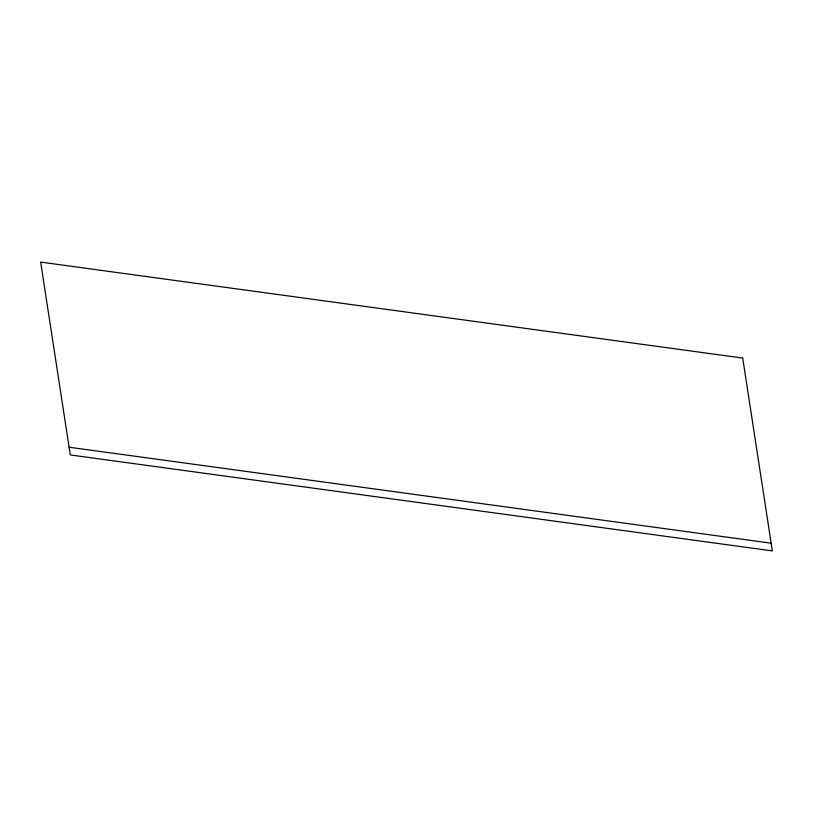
<?xml version="1.0" encoding="UTF-8"?>
<svg xmlns="http://www.w3.org/2000/svg" width="813" height="813" viewBox="0 0 813 813"><rect width="100%" height="100%" fill="white"/><g stroke="black" fill="none" stroke-linecap="round" stroke-linejoin="round"><path stroke-width="1.22" d="M69.115 447.221L771.161 543.196M742.706 358.066L40.65 262.091L70.294 454.934L772.35 550.909L742.706 358.066"/></g></svg>
